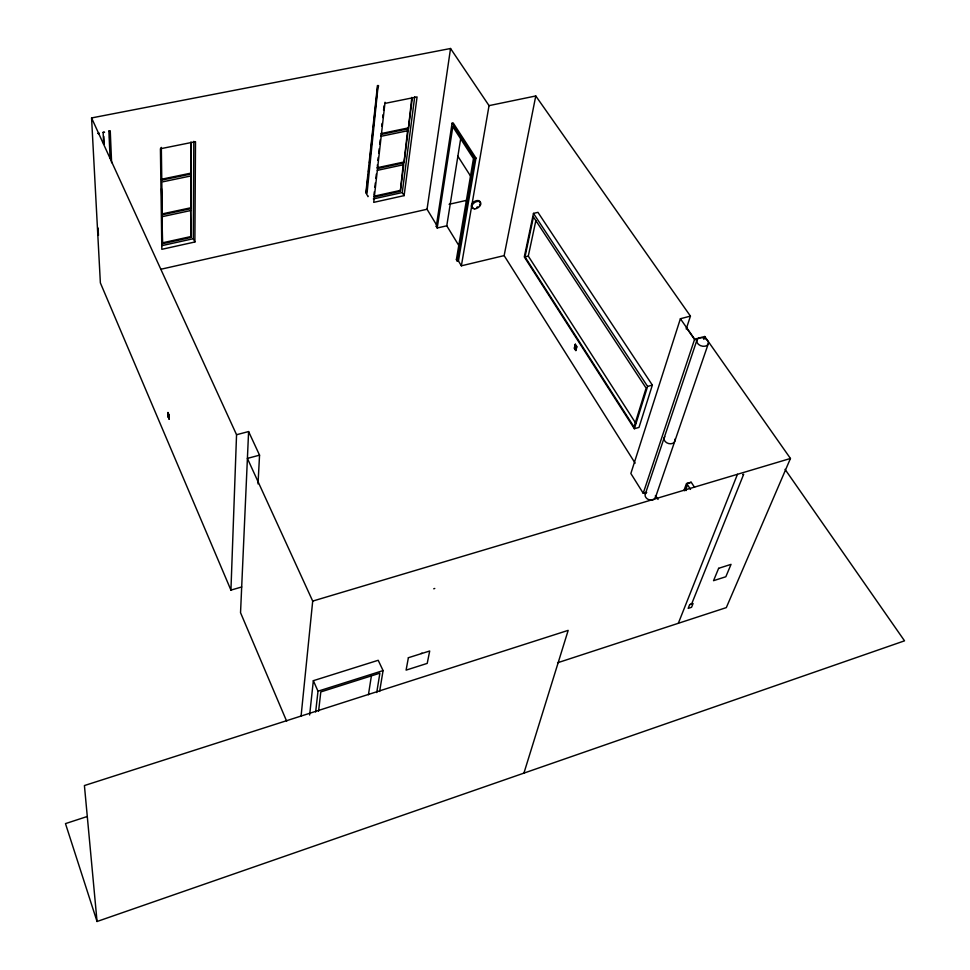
<?xml version="1.0" encoding="UTF-8"?>
<svg xmlns="http://www.w3.org/2000/svg" width="970" height="970" viewBox="0 0 970 970"><rect width="100%" height="100%" fill="white"/><g stroke="black" fill="none" stroke-linecap="round" stroke-linejoin="round"><path stroke-width="1.45" d="M575.343 348.982L574.737 347.696L575.659 348.885L575.622 345.975L575.549 347.696M575.622 345.987L575.307 348.497L575.016 347.502L575.865 347.248M576.071 346.69L575.198 346.108M190.969 237.444L190.666 209.629L190.969 237.444L162.645 243.7L161.893 215.813L162.099 230.848M191.078 208.611L190.787 175.061L191.078 208.611L162.257 214.806L161.505 188.641M190.799 173.157L161.384 179.268L161.784 180.105L191.211 173.982L190.908 141.996M191.211 173.982L191.32 142.82M194.885 241.991L195.504 141.681L160.414 148.762L161.832 249.314L194.885 241.991L193.309 238.705L193.818 141.353M168.731 415.208C167.143 413.353 170.611 416.166 168.04 416.288L169.192 419.307L169.144 415.16L167.968 412.42L168.016 416.554M169.204 417.161L168.44 414.469M169.192 415.827L168.234 415.184C170.999 417.294 166.476 417.161 168.974 416.336M685.657 490.226L686.857 483.945M241.7 586.971L230.933 590.112L236.547 434.718L91.568 117.94L450.541 48.5L489.038 105.633L461.368 265.816L504.133 255.607L535.767 95.969L489.038 105.633M236.547 434.718L248.599 431.565L240.536 612.688L286.659 721.207M685.948 490.529L687.172 484.163L686.675 485.752M686.093 490.48L685.972 489.062M258.02 483.909L259.548 455.16L248.599 431.565M168.525 415.257L168.816 416.069M168.962 415.875L168.077 416.13M301.064 716.248L312.704 601.097L247.386 458.398L259.548 455.16M365.86 192.945L377.451 85.796L378.154 85.493L367.048 193.103M309.636 715.023L313.346 680.685L378.203 660.291L383.077 670.585L379.622 691.477M368.163 174.794L366.224 192.654C366.624 196.073 369.024 195.819 367.945 196.667M368.479 171.811L369.121 165.858M369.449 162.887L373.001 130.15M373.317 127.167L373.959 121.214M374.287 118.243L377.827 85.505M373.996 194.764L374.335 191.805M374.844 187.356L375.341 182.918M375.851 178.468L376.348 174.03M380.701 135.497L381.174 136.273L408.127 130.659L403.993 162.863L377.512 168.55L377.391 164.839M377.888 160.438L378.215 157.504M378.712 153.102L379.209 148.701M379.707 144.3L380.204 139.898M381.743 126.306L382.071 123.384M382.738 117.54L383.065 114.618M383.562 110.24L384.059 105.851M315.65 711.992L318.002 691.198L313.346 680.685M385.041 102.25L373.717 202.366L404.114 195.625L417.064 96.915L384.945 103.402M318.584 711.18L320.803 691.925L379.888 673.18L376.724 692.531M399.87 190.508L373.838 196.243L374.287 197.019L400.331 191.284L403.29 163.894M403.993 162.863L407.655 129.883M407.897 128.004L380.919 133.618L381.392 134.393L408.37 128.78L411.813 97.4M400.331 191.284L403.762 164.67L377.306 170.356M408.37 128.78L412.311 98.176M404.114 195.625L402.271 192.545L414.699 96.806M460.859 137.534L446.77 225.804L437.203 227.998L436.27 226.446L437.325 226.204L427.042 209.253L450.541 48.5M575.028 347.333L576.071 346.848M110.265 131.18L108.895 131.217L110.265 131.18L111.611 162.693M436.27 226.446L452.081 123.226L453.208 122.984L475.967 158.061L458.434 260.978L457.355 261.233L456.385 259.62L473.445 158.607L452.808 126.706L437.203 227.998M103.111 132.344L104.481 132.32L103.111 132.344L103.681 144.372M368.43 694.75L371.486 675.302M97.861 133.387L99.134 133.132L98.382 133.799M457.355 261.233L474.827 158.316L452.081 123.226M575.816 347.454L576.022 346.144L575.246 346.581L575.707 347.648M533.476 213.388L524.297 256.941L634.368 428.728L639 427.418L652.349 385.102L537.95 212.345L533.476 213.388L647.596 386.412L634.368 428.728M525.012 256.892L533.451 216.965L646.117 388.109L634.016 426.909L525.012 256.892L528.286 256.104L535.852 220.614M575.404 344.702L574.507 348.23L575.743 350.194L576.653 346.666M574.919 347.878L575.416 348.279M575.622 346.132L575.258 347.102L576.277 346.896L575.101 346.993M575.113 348.679L575.234 347.842M575.44 347.393L575.804 346.411M523.921 773.126L568.178 630.367L84.414 785.554L97.049 921.5L904.525 640.83L785.045 469.334M169.132 417.318L168.913 416.651M535.767 95.969L690.434 316.111L680.394 318.73L630.852 473.493L643.219 493.257L645.85 492.481M686.226 329L690.434 316.111M643.219 493.257L694.641 339.185L680.394 318.73M645.305 494.033L696.969 339.997M703.784 339.342L704.753 336.493L694.641 339.185M655.368 497.743L708.221 343.938A5.965 4.171 17.2 0 0 701.092 337.633A5.965 4.171 17.2 0 0 698.461 344.362A5.965 4.171 17.2 0 0 708.221 343.938M684.384 490.784A30.058 13.871 72.8 0 1 684.068 490.177L686.445 483.63L691.198 482.248L694.544 487.316M678.321 623.298L737.455 474.294M378.712 85.99L377.451 85.796M704.753 336.493L790.453 458.47L726.312 607.608L557.592 662.765M422.132 653.174L421.125 653.489M434.778 588.475L433.723 588.79M168.344 414.336L169.071 415.463L168.198 415.73L168.913 415.39M168.44 415.657L168.756 416.882M168.804 417.415L168.465 416.191M87.07 816.558L65.475 823.615L97.049 921.5M318.002 691.198L383.077 670.585M312.704 601.097L790.453 458.47M686.602 483.618L691.089 482.272M647.596 386.412L652.349 385.102M575.258 346.532L576.059 346.205M575.998 346.484L575.355 346.824M574.774 348.291L576.01 347.963M168.065 415.027L168.938 414.772M169.083 415.014L168.149 415.439M168.283 416.591L169.095 416.348M168.95 416.797L168.21 417.064L168.089 412.941M456.385 259.62L457.464 259.366M160.971 269.236L427.042 209.253M449.086 204.294L466.715 200.317M162.269 242.864L190.581 236.631M161.735 245.677L193.309 238.705M373.353 198.935L402.271 192.545M474.827 158.316L475.967 158.061M161.869 213.982L190.678 207.798M377.051 167.774L403.52 162.087M162.281 216.649L191.066 210.454M191.199 175.885L161.808 182.02L162.257 214.806M742.753 474.536L743.687 474.257L691.707 603.789L690.846 604.067M686.348 327.666L695.005 340.094M528.286 256.104L635.859 423.393M687.172 484.163L690.519 489.401M457.864 156.231L470.862 176.552M575.343 346.205L575.925 347.127M504.133 255.607L635.132 463.151M655.623 495.621L658.036 499.441M446.77 225.804L459.113 245.98M458.24 260.663L461.368 265.816M168.052 414.796L168.78 414.614L169.071 418.785M230.933 590.112L100.371 282.888L91.568 117.94M98.067 227.986L98.455 235.395M103.814 136.418L104.166 143.936M108.895 131.217L110.083 158.256M109.646 136.782L110.228 150.301M161.335 147.391L161.784 180.105M160.947 148.046L161.117 159.941M168.574 414.772L168.671 415.73M168.586 416.106L168.683 417.064M655.429 495.597A5.359 4.074 18.9 0 1 652.434 499.986A5.359 4.074 18.9 0 1 645.959 497.598A5.359 4.074 18.9 0 1 646.723 492.384M473.239 207.992A4.971 3.128 -33 0 1 471.772 204.173A4.971 3.128 -33 0 1 477.046 200.56A4.971 3.128 -33 0 1 480.332 203.118M480.065 204.088A4.971 3.128 -33 0 1 479.507 205.07M477.713 206.816A4.971 3.128 -33 0 1 476.585 207.447M674.768 439.24A5.59 4.11 18.2 0 1 668.669 443.569A5.59 4.11 18.2 0 1 664.802 436.682M408.382 657.721L406.09 670.124L427.212 663.395L429.71 650.991L408.382 657.721M575.307 344.217L574.288 348.218L575.841 350.667L576.883 346.666L575.307 344.217M689.682 604.637L688.179 608.384L691.561 607.281L693.065 603.534L689.682 604.637M718.637 568.311L713.544 580.678L725.839 576.75L731.028 564.37L718.637 568.311M474.766 208.877A4.971 3.128 -33 0 0 480.805 203.045A4.971 3.128 -33 0 0 473.505 203.397A4.971 3.128 -33 0 0 474.766 208.877"/></g></svg>
